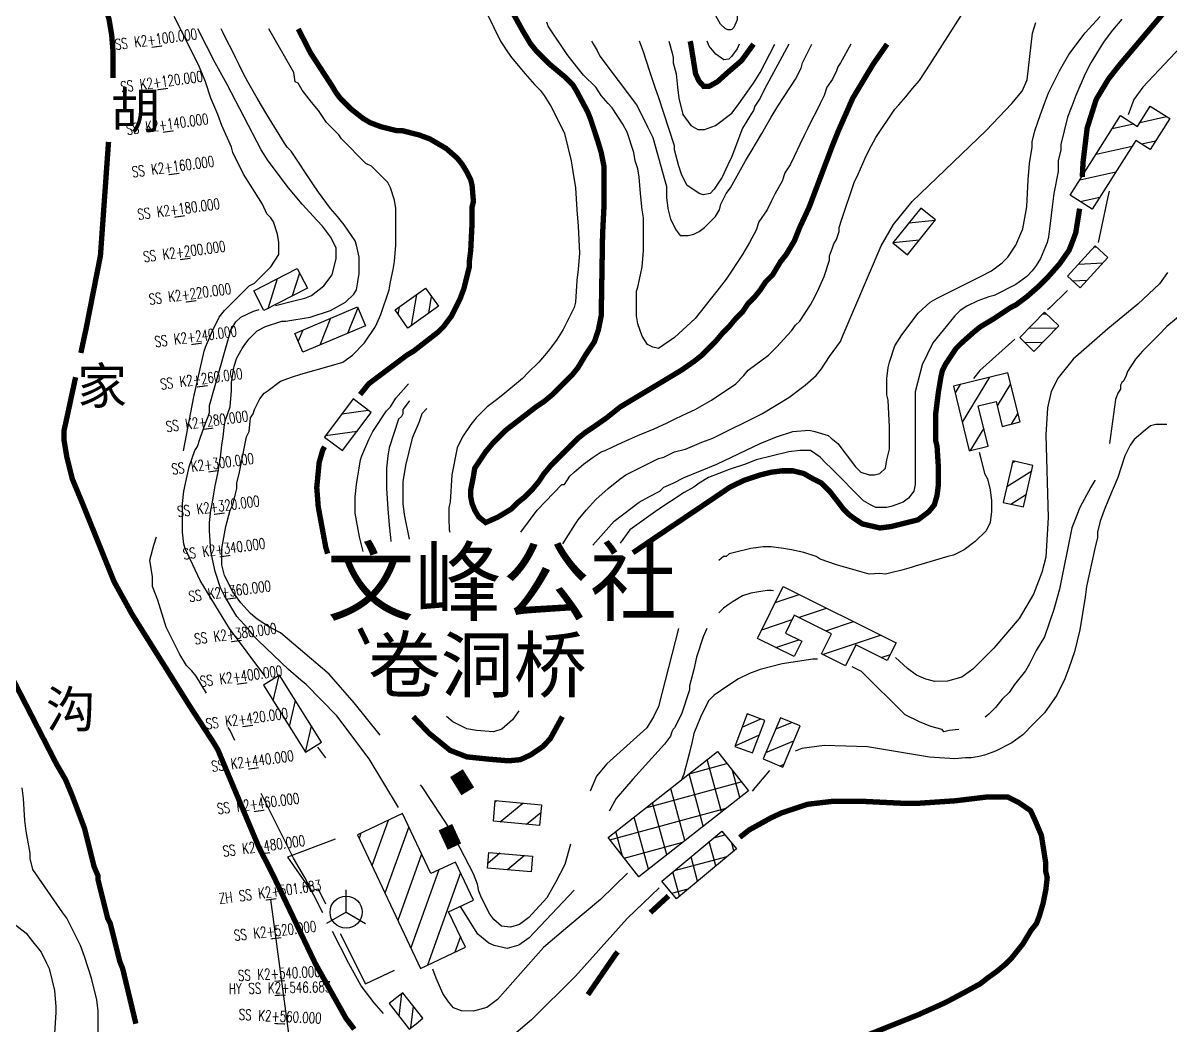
# Model space of a CAD drawing. Extents: x 35515948 to 35520624, y 3302916 to 3308279.
# Drawn here: x 35518565 to 35519101, y 3304421 to 3304889 of the extents above; entities that cross this region are included whole.
import ezdxf

# ---------------------------------------------------------------- set-up
doc = ezdxf.new("R2010")
doc.units = 0
doc.header["$LTSCALE"] = 10000
doc.header["$MEASUREMENT"] = 0
doc.layers.get('0').update_dxf_attribs({"linetype": 'CONTINUOUS'})
for name, color, linetype in [('2111', 7, 'CONTINUOUS'), ('2113', 7, 'CONTINUOUS'), ('2130', 7, 'CONTINUOUS'), ('3312', 7, 'CONTINUOUS'), ('HY_DX_DGXZ', 3, 'CONTINUOUS')]:
    doc.layers.add(name, color=color, linetype=linetype)
doc.styles.add('HyStandard', font='txt.shx', dxfattribs={"width": 0.7, "bigfont": 'hztxt.shx'})
doc.styles.add('中等线体', font='')
doc.styles.add('仿宋体', font='')
doc.styles.get('中等线体').set_extended_font_data('文鼎CS中等线')
doc.styles.get('仿宋体').set_extended_font_data('文鼎CS仿宋体')

# ---------------------------------------------------------------- blocks, each defined once
blk = doc.blocks.new('401')
at = {"const_width": 0.7}
blk.add_lwpolyline([(-0.5, 0), (0.5, 0)], dxfattribs=at)
blk = doc.blocks.new('522')
for points in [[(0, 0), (0, 1.05)], [(0, 0), (-0.909, -0.525)], [(0, 0), (0.909, -0.525)]]:
    blk.add_lwpolyline(points)
blk.add_circle((0, 0), 0.75)

msp = doc.modelspace()

# ---------------------------------------------------------------- linework, layer by layer
at = {"linetype": 'Continuous', "lineweight": -3, "transparency": 33554687}
msp.add_line((35518701.36, 3304326.14), (35518680.76, 3304480.03), dxfattribs=at)
at = {"linetype": 'Continuous', "ltscale": 0.005, "transparency": 33554687, "const_width": 0.5}
for points in [[(35518629.96, 3304878.5), (35518625.01, 3304877.84)], [(35518632.62, 3304858.68), (35518627.66, 3304858.01)], [(35518635.27, 3304838.85), (35518630.31, 3304838.19)], [(35518637.92, 3304819.03), (35518632.97, 3304818.37)], [(35518640.57, 3304799.21), (35518635.62, 3304798.54)], [(35518643.23, 3304779.38), (35518638.27, 3304778.72)], [(35518645.88, 3304759.56), (35518640.92, 3304758.9)], [(35518648.53, 3304739.74), (35518643.58, 3304739.07)], [(35518651.18, 3304719.91), (35518646.23, 3304719.25)], [(35518653.84, 3304700.09), (35518648.88, 3304699.43)], [(35518656.49, 3304680.27), (35518651.53, 3304679.6)], [(35518659.14, 3304660.44), (35518654.19, 3304659.78)], [(35518661.8, 3304640.62), (35518656.84, 3304639.96)], [(35518664.45, 3304620.8), (35518659.49, 3304620.13)], [(35518667.1, 3304600.97), (35518662.14, 3304600.31)], [(35518669.75, 3304581.15), (35518664.8, 3304580.49)], [(35518672.41, 3304561.33), (35518667.45, 3304560.66)], [(35518675.06, 3304541.5), (35518670.1, 3304540.84)], [(35518677.71, 3304521.68), (35518672.76, 3304521.02)], [(35518680.36, 3304501.86), (35518675.41, 3304501.19)], [(35518683.24, 3304480.37), (35518678.28, 3304479.7)], [(35518683.24, 3304480.37), (35518678.28, 3304479.7)], [(35518685.56, 3304462.15), (35518680.59, 3304461.58)], [(35518687.31, 3304442.07), (35518682.31, 3304441.81)], [(35518687.55, 3304435.32), (35518682.55, 3304435.21)], [(35518687.55, 3304435.32), (35518682.55, 3304435.21)], [(35518687.38, 3304421.84), (35518682.38, 3304422.07)]]:
    msp.add_lwpolyline(points, dxfattribs=at)
at = {"layer": '2113', "linetype": 'Continuous', "ltscale": 0.005}
for p, q in [((35519073.62, 3304839.9), (35519083.5, 3304842.13)), ((35519086.57, 3304842.82), (35519099.02, 3304845.62)), ((35519066.06, 3304827.94), (35519082.93, 3304831.75)), ((35519087.29, 3304832.73), (35519093.98, 3304834.24)), ((35519058.5, 3304815.99), (35519075.37, 3304819.79)), ((35519058.71, 3304805.79), (35519067.81, 3304807.84)), ((35518978.65, 3304795.86), (35518991.02, 3304797.18)), ((35518971.24, 3304786.67), (35518983.61, 3304788)), ((35519065.27, 3304784.69), (35519066.17, 3304784.73)), ((35519057.93, 3304776.64), (35519069.25, 3304777.17)), ((35518694.1, 3304772.48), (35518690.7, 3304761.79)), ((35518683.64, 3304769.79), (35518679.21, 3304755.83)), ((35519055.08, 3304768.8), (35519061.92, 3304769.12)), ((35518746.4, 3304747.99), (35518748.81, 3304762.42)), ((35518754.45, 3304753.74), (35518755.73, 3304761.44)), ((35518721.32, 3304756.21), (35518716.51, 3304744.31)), ((35518740.17, 3304753.15), (35518740.76, 3304756.68)), ((35518708.59, 3304751.39), (35518703.5, 3304738.78)), ((35519043.01, 3304753.3), (35519041.14, 3304753.28)), ((35518695.57, 3304745.86), (35518693.46, 3304740.64)), ((35519047.55, 3304746.69), (35519034.55, 3304746.56)), ((35519040.96, 3304739.96), (35519032.92, 3304739.88)), ((35519016.33, 3304723.81), (35519003.6, 3304702.83)), ((35519002.6, 3304720.45), (35519000.24, 3304716.57)), ((35519026.2, 3304720.8), (35519019.89, 3304710.4)), ((35518713.85, 3304706.67), (35518726.17, 3304708.41)), ((35519029.56, 3304707.06), (35519026.43, 3304701.9)), ((35518706.28, 3304696.61), (35518721.01, 3304698.69)), ((35519013.63, 3304700.09), (35519007.23, 3304689.54)), ((35519026.96, 3304683.8), (35519028.15, 3304684.55)), ((35519024.47, 3304672.84), (35519036.02, 3304680.12)), ((35519026.3, 3304664.6), (35519033.54, 3304669.16)), ((35518916.28, 3304618.61), (35518927.48, 3304622.36)), ((35518927.16, 3304611.7), (35518940.14, 3304616.04)), ((35518909.96, 3304605.96), (35518924.16, 3304610.7)), ((35518939.81, 3304605.39), (35518952.79, 3304609.73)), ((35518916.52, 3304597.61), (35518927.28, 3304601.2)), ((35518938.35, 3304594.36), (35518965.44, 3304603.41)), ((35518965.7, 3304592.95), (35518970.02, 3304594.4)), ((35518681.85, 3304572.77), (35518684.57, 3304584.58)), ((35518689.35, 3304560.78), (35518692.16, 3304572.96)), ((35518900.79, 3304560.37), (35518909.45, 3304564.28)), ((35518916.47, 3304559.6), (35518923.97, 3304562.65)), ((35518696.86, 3304548.79), (35518699.66, 3304560.97)), ((35518897.56, 3304551.79), (35518908.87, 3304556.91)), ((35518911.87, 3304548.69), (35518924.94, 3304554.01)), ((35518918.36, 3304542.29), (35518920.34, 3304543.1)), ((35518785.44, 3304525.45), (35518786.27, 3304526.15)), ((35518787.86, 3304516.22), (35518798.45, 3304525.03)), ((35518800.04, 3304515.11), (35518806.71, 3304520.66)), ((35518735.51, 3304516.93), (35518727.92, 3304495.72)), ((35518722.72, 3304510.88), (35518721.87, 3304508.5)), ((35518745.07, 3304513.97), (35518733.97, 3304482.94)), ((35518751.11, 3304501.18), (35518740.01, 3304470.15)), ((35518787.69, 3304501.54), (35518782.08, 3304496.79)), ((35518799.18, 3304500.59), (35518791.25, 3304493.88)), ((35518759.09, 3304493.8), (35518746.06, 3304457.37)), ((35518769.24, 3304492.48), (35518753.79, 3304449.29)), ((35518769.19, 3304462.65), (35518766.57, 3304455.34)), ((35518740.62, 3304425.52), (35518741.87, 3304436.03)), ((35518746.07, 3304420.08), (35518747.27, 3304430.16))]:
    msp.add_line(p, q, dxfattribs=at)
for points in [[(35519077.44, 3304845.95), (35519085.38, 3304840.94), (35519091.39, 3304850.45), (35519100.57, 3304844.65), (35519091.39, 3304830.13), (35519084.62, 3304834.42), (35519064.29, 3304802.26), (35519053.95, 3304808.8)], [(35518971.12, 3304786.52), (35518977.96, 3304780.99), (35518991.06, 3304797.23), (35518984.22, 3304802.76)], [(35519052.73, 3304770.93), (35519058.66, 3304765.54), (35519071.62, 3304779.77), (35519065.7, 3304785.16)], [(35518692.98, 3304774.63), (35518697.75, 3304765.44), (35518677.44, 3304754.91), (35518672.67, 3304764.1)], [(35518752.93, 3304765.36), (35518758.94, 3304756.95), (35518744.72, 3304746.79), (35518738.71, 3304755.21)], [(35518721.11, 3304756.71), (35518724.87, 3304747.86), (35518695.66, 3304735.46), (35518691.91, 3304744.3)], [(35519030.41, 3304742.34), (35519036.98, 3304735.9), (35519048.63, 3304747.79), (35519042.06, 3304754.23)], [(35519006.87, 3304689.46), (35519015.7, 3304691.62), (35519011.08, 3304710.52), (35519019.37, 3304712.54), (35519022.22, 3304700.87), (35519030.58, 3304702.92), (35519024.95, 3304725.92), (35518999.48, 3304719.69)], [(35518705.76, 3304695.91), (35518714.17, 3304689.59), (35518727.55, 3304707.37), (35518719.14, 3304713.7)], [(35519022.78, 3304665.4), (35519032.2, 3304663.26), (35519036.6, 3304682.64), (35519027.18, 3304684.77)], [(35518972.71, 3304599.79), (35518968.58, 3304591.52), (35518953.89, 3304598.85), (35518949, 3304589.04), (35518937.79, 3304594.64), (35518942.49, 3304604.05), (35518925.16, 3304612.7), (35518920.99, 3304604.35), (35518928.62, 3304600.54), (35518925.04, 3304593.36), (35518907.93, 3304601.89), (35518920.01, 3304626.09)], [(35518696.87, 3304548.77), (35518704.36, 3304553.46), (35518684.8, 3304584.73), (35518677.3, 3304580.04)], [(35518897.45, 3304551.49), (35518905.66, 3304548.4), (35518911.37, 3304563.56), (35518903.16, 3304566.65)], [(35518910.55, 3304545.59), (35518919.75, 3304541.71), (35518927.89, 3304560.99), (35518918.7, 3304564.87)], [(35518807.03, 3304524.25), (35518806.15, 3304514.55), (35518784.62, 3304516.52), (35518785.51, 3304526.22)], [(35518750.59, 3304447.78), (35518771.54, 3304457.69), (35518763.7, 3304474.27), (35518775.27, 3304479.74), (35518766.88, 3304497.48), (35518755.43, 3304492.06), (35518742.17, 3304520.08), (35518721.11, 3304510.12)], [(35518802.82, 3304500.29), (35518802.22, 3304492.97), (35518781.9, 3304494.65), (35518782.51, 3304501.97)], [(35518745.35, 3304419.51), (35518748.52, 3304422.01), (35518751.71, 3304424.52), (35518742.35, 3304436.41), (35518735.99, 3304431.4), (35518737.73, 3304429.19)]]:
    msp.add_lwpolyline(points, close=True, dxfattribs=at)
at = {"layer": '2130', "linetype": 'Continuous', "ltscale": 0.005}
for p, q in [((35518876.1, 3304538.68), (35518893.68, 3304543.49)), ((35518891.17, 3304520.92), (35518884.51, 3304545.28)), ((35518882.64, 3304514.22), (35518875.98, 3304538.58)), ((35518899.71, 3304527.63), (35518896.27, 3304540.2)), ((35518855.87, 3304522.78), (35518900.39, 3304534.95)), ((35518874.1, 3304507.51), (35518867.44, 3304531.87)), ((35518865.57, 3304500.81), (35518858.91, 3304525.17)), ((35518839.06, 3304507.81), (35518893.41, 3304522.68)), ((35518857.04, 3304494.1), (35518850.37, 3304518.46)), ((35518844.98, 3304500.27), (35518841.84, 3304511.76)), ((35518887.54, 3304508.78), (35518892.72, 3304510.16)), ((35518845.76, 3304499.28), (35518873.17, 3304506.78)), ((35518888.45, 3304495.63), (35518885.42, 3304507.02)), ((35518896.92, 3304502.69), (35518895.97, 3304506.25)), ((35518869.26, 3304493.56), (35518893.83, 3304500.11)), ((35518879.98, 3304488.58), (35518876.95, 3304499.97)), ((35518852.47, 3304490.75), (35518852.93, 3304490.87)), ((35518871.51, 3304481.53), (35518868.48, 3304492.91)), ((35518868.03, 3304482.89), (35518875.55, 3304484.89))]:
    msp.add_line(p, q, dxfattribs=at)
for points in [[(35518889.31, 3304549.06), (35518903.69, 3304530.75), (35518852.58, 3304490.6), (35518838.2, 3304508.9)], [(35518891.27, 3304511.9), (35518898.12, 3304503.68), (35518870.13, 3304480.37), (35518863.29, 3304488.59)]]:
    msp.add_lwpolyline(points, close=True, dxfattribs=at)
at = {"layer": '3312', "linetype": 'Continuous', "ltscale": 0.005, "flags": 128}
for points in [[(35518710.72, 3304508.15), (35518688.44, 3304499.73), (35518699.3, 3304484.19), (35518702.76, 3304484.94), (35518706.25, 3304477.93)], [(35518713.11, 3304464.15), (35518724.85, 3304440.57), (35518738.42, 3304447.03)]]:
    msp.add_lwpolyline(points, dxfattribs=at)
at = {"layer": 'HY_DX_DGXZ', "linetype": 'Continuous', "ltscale": 0.005, "const_width": 2.5}
for points, elevation in [([(35518581.59, 3304957.32), (35518589.73, 3304935.13), (35518599.5, 3304908.1), (35518600.04, 3304904.91), (35518602.58, 3304899.83), (35518603.85, 3304895.38), (35518605.12, 3304890.94), (35518606.39, 3304883.32), (35518607.02, 3304875.7), (35518607.02, 3304863.51)], 400), ([(35519118.77, 3304918.21), (35519101.12, 3304898.05), (35519076.84, 3304869.38), (35519071.84, 3304863), (35519068.03, 3304856.65), (35519066.13, 3304853.47), (35519061.92, 3304840.13), (35519060.03, 3304824.38), (35519059.65, 3304817.33)], 425), ([(35518968.49, 3304879.34), (35518961.99, 3304869.98), (35518952.46, 3304854.11), (35518945.48, 3304838.23), (35518942.94, 3304831.88), (35518932.14, 3304803.31), (35518927.7, 3304793.78), (35518925.16, 3304787.43), (35518921.35, 3304781.08), (35518918.81, 3304777.91), (35518915, 3304771.56), (35518911.82, 3304768.38), (35518909.28, 3304764.57), (35518906.74, 3304761.4), (35518903.57, 3304758.22), (35518901.03, 3304754.41), (35518897.85, 3304751.24), (35518894.68, 3304747.43), (35518891.5, 3304744.25), (35518888.33, 3304740.44), (35518881.98, 3304734.09), (35518878.8, 3304731.55), (35518872.45, 3304727.11), (35518843.88, 3304709.96), (35518837.53, 3304704.88), (35518831.18, 3304700.44), (35518827.37, 3304697.9), (35518824.19, 3304695.36), (35518811.49, 3304682.66), (35518808.32, 3304678.85), (35518805.78, 3304675.04), (35518802.6, 3304671.23), (35518799.43, 3304668.05), (35518796.25, 3304665.51), (35518793.08, 3304662.34), (35518786.73, 3304658.53), (35518781.01, 3304655.99), (35518777.84, 3304658.53), (35518775.93, 3304661.7), (35518774.66, 3304664.88), (35518774.03, 3304668.05), (35518774.03, 3304671.23), (35518775.3, 3304677.58), (35518775.93, 3304681.39), (35518781.01, 3304689.01), (35518784.19, 3304692.82), (35518790.54, 3304699.17), (35518804.51, 3304709.96), (35518808.32, 3304712.5), (35518812.13, 3304715.68), (35518821.65, 3304725.2), (35518824.19, 3304728.38), (35518828, 3304734.73), (35518831.81, 3304740.44), (35518833.72, 3304746.16), (35518834.99, 3304752.51), (35518835.62, 3304790.61), (35518836.26, 3304803.31), (35518836.26, 3304822.36), (35518834.99, 3304828.71), (35518833.08, 3304835.06), (35518829.91, 3304844.58), (35518828.64, 3304847.76), (35518823.56, 3304857.28), (35518821.65, 3304860.46), (35518818.48, 3304863.63), (35518810.86, 3304869.98), (35518804.51, 3304876.33), (35518801.97, 3304879.51), (35518798.16, 3304885.86), (35518791.17, 3304898.56)], 450), ([(35518722.37, 3304715.73), (35518726.4, 3304720.76), (35518744.18, 3304734.09), (35518747.36, 3304736), (35518758.79, 3304744.89), (35518761.33, 3304747.43), (35518765.14, 3304752.51), (35518768.95, 3304760.13), (35518770.85, 3304765.21), (35518773.39, 3304775.37), (35518773.39, 3304777.91), (35518774.03, 3304782.99), (35518774.66, 3304795.69), (35518774.66, 3304800.77), (35518774.66, 3304803.31), (35518775.3, 3304805.85), (35518774.66, 3304813.47), (35518774.03, 3304816.01), (35518772.12, 3304819.82), (35518770.22, 3304822.99), (35518767.68, 3304826.17), (35518762.6, 3304830.61), (35518754.98, 3304835.06), (35518749.9, 3304836.96), (35518742.28, 3304838.87), (35518739.74, 3304838.87), (35518732.12, 3304840.77), (35518727.04, 3304842.68), (35518723.86, 3304844.58), (35518718.15, 3304849.03), (35518713.07, 3304854.11), (35518711.16, 3304856.65), (35518709.26, 3304859.82), (35518699.35, 3304875.02), (35518693.5, 3304886.43)], 425), ([(35518604.89, 3304833.68), (35518604.58, 3304829.42), (35518601.11, 3304780.59), (35518594.49, 3304746.89), (35518591.96, 3304735.14)], 400), ([(35518589.51, 3304723.83), (35518585.04, 3304703.1), (35518584.16, 3304699.17), (35518584.16, 3304694.09), (35518585.43, 3304686.47), (35518587.97, 3304676.31), (35518591.15, 3304668.69), (35518592.94, 3304664.38), (35518607.44, 3304628.47), (35518615.95, 3304613.03), (35518643.06, 3304569.88), (35518654.01, 3304553.12), (35518655.92, 3304549.94), (35518674.93, 3304504.8), (35518681.82, 3304491.2), (35518701.44, 3304450.12), (35518715.74, 3304424.58), (35518719.64, 3304419.42)], 400), ([(35518707.21, 3304641.46), (35518706.3, 3304644.61), (35518702.83, 3304663.33), (35518702.13, 3304672.31), (35518703.27, 3304684.08), (35518704.92, 3304689.84), (35518705.79, 3304691.35)], 425), ([(35518725.77, 3304599.44), (35518722.3, 3304606.57)], 425), ([(35518816.83, 3304565.36), (35518811.22, 3304555.11), (35518807.82, 3304551.45), (35518802.07, 3304547.53), (35518797.18, 3304545.26), (35518791.69, 3304544.74), (35518783.14, 3304545.44), (35518772.24, 3304546.57), (35518764.4, 3304549.62), (35518754.54, 3304557.64), (35518747.22, 3304565.36)], 425), ([(35518899.69, 3304508.99), (35518904.04, 3304512.44), (35518914.29, 3304518.11), (35518919.44, 3304520.5), (35518931.21, 3304524.42), (35518942.98, 3304525.81), (35518957.11, 3304525.81), (35518975.07, 3304524.94), (35518983.62, 3304524.94), (35519000.45, 3304526.08), (35519015.71, 3304527.91), (35519024.69, 3304527.91), (35519030.18, 3304525.12), (35519035.5, 3304521.46), (35519037.33, 3304517.53), (35519040.56, 3304509.94), (35519042.48, 3304497.65), (35519042.63, 3304492.79), (35519043.27, 3304490.25), (35519042.63, 3304484.54), (35519041.36, 3304478.19), (35519039.46, 3304471.84), (35519038.19, 3304468.66), (35519035.65, 3304465.49), (35519031.84, 3304459.14), (35519026.76, 3304452.79), (35519023.58, 3304449.61), (35519019.77, 3304446.44), (35519015.33, 3304443.26), (35519012.15, 3304440.72), (35519005.17, 3304436.91), (35518995.64, 3304431.83), (35518982.94, 3304426.12), (35518951.19, 3304413.42)], 400), ([(35518857.95, 3304473.86), (35518866.4, 3304481.66)], 400), ([(35518828.77, 3304435.55), (35518841.48, 3304454.05), (35518842.67, 3304455.5)], 400)]:
    msp.add_lwpolyline(points, dxfattribs=dict(at, elevation=elevation))
at = {"layer": 'HY_DX_DGXZ', "linetype": 'Continuous', "ltscale": 0.005}
for points, elevation in [([(35519146.24, 3304921.27), (35519088, 3304859.24), (35519083.72, 3304853.42), (35519081.05, 3304846.36)], 420), ([(35518797.4, 3304651.44), (35518805.03, 3304661.76), (35518816.57, 3304673.77), (35518817.84, 3304673.77), (35518820.38, 3304677.58), (35518822.29, 3304679.48), (35518826.73, 3304683.29), (35518831.18, 3304686.47), (35518834.99, 3304689.01), (35518836.89, 3304689.64), (35518840.7, 3304691.55), (35518846.42, 3304694.09), (35518852.13, 3304696.63), (35518859.75, 3304699.8), (35518865.47, 3304702.34), (35518869.28, 3304704.25), (35518873.09, 3304706.15), (35518878.8, 3304708.69), (35518886.42, 3304713.14), (35518897.85, 3304720.76), (35518901.66, 3304724.57), (35518903.57, 3304727.11), (35518913.09, 3304734.09), (35518916.9, 3304737.9), (35518923.89, 3304745.52), (35518925.79, 3304748.06), (35518927.7, 3304749.97), (35518932.78, 3304757.59), (35518934.68, 3304761.4), (35518936.59, 3304765.21), (35518939.13, 3304770.92), (35518941.67, 3304778.54), (35518941.67, 3304780.45), (35518942.94, 3304784.26), (35518943.57, 3304786.16), (35518944.84, 3304788.07), (35518946.11, 3304791.88), (35518946.11, 3304793.78), (35518947.38, 3304797.59), (35518953.1, 3304814.74), (35518955, 3304818.55), (35518958.18, 3304826.17), (35518960.08, 3304829.98), (35518963.26, 3304835.69), (35518972.15, 3304849.03), (35518974.05, 3304850.93), (35518977.23, 3304854.74), (35518980.4, 3304858.55), (35518983.58, 3304862.36), (35518988.66, 3304869.98), (35519010.82, 3304904.96)], 445), ([(35518639.92, 3304689.48), (35518644.67, 3304714.6), (35518649.57, 3304736), (35518650.2, 3304737.9), (35518653.38, 3304745.52), (35518656.55, 3304751.87), (35518659.09, 3304755.05), (35518670.52, 3304766.48), (35518673.06, 3304767.75), (35518680.68, 3304775.37), (35518684.49, 3304781.08), (35518684.49, 3304786.8), (35518683.86, 3304790.61), (35518681.95, 3304796.32), (35518680.68, 3304798.23), (35518678.78, 3304800.13), (35518676.87, 3304804.58), (35518671.16, 3304813.47), (35518667.98, 3304818.55), (35518662.9, 3304828.71), (35518662.27, 3304831.25), (35518657.82, 3304841.41), (35518655.92, 3304846.49), (35518652.74, 3304854.11), (35518650.2, 3304861.73), (35518647.03, 3304869.35), (35518635.6, 3304892.21)], 405), ([(35518781.65, 3304893.48), (35518788, 3304880.78), (35518791.17, 3304875.7), (35518793.08, 3304873.16), (35518799.43, 3304865.54), (35518803.87, 3304860.46), (35518806.41, 3304857.92), (35518808.32, 3304855.38), (35518811.49, 3304850.3), (35518815.3, 3304842.68), (35518817.84, 3304837.6), (35518821.02, 3304824.9), (35518821.65, 3304819.82), (35518822.92, 3304812.2), (35518823.56, 3304802.04), (35518824.19, 3304794.42), (35518824.83, 3304781.72), (35518824.19, 3304774.1), (35518823.56, 3304769.02), (35518822.92, 3304758.86), (35518822.29, 3304756.32), (35518817.21, 3304746.16), (35518814.03, 3304741.08), (35518810.22, 3304736), (35518805.78, 3304730.92), (35518800.7, 3304725.84), (35518798.16, 3304723.3), (35518789.9, 3304716.31), (35518786.73, 3304713.77), (35518781.65, 3304709.96), (35518776.57, 3304704.88), (35518774.03, 3304701.71), (35518770.22, 3304695.99), (35518767.68, 3304690.91), (35518765.14, 3304678.21), (35518764.5, 3304665.51), (35518763.87, 3304662.97), (35518763.87, 3304657.89), (35518763.96, 3304652.52), (35518764.32, 3304651.44)], 445), ([(35518682.8, 3304757.3), (35518691.48, 3304759.49), (35518696.56, 3304760.76), (35518699.73, 3304762.03), (35518705.45, 3304766.48), (35518709.26, 3304771.56), (35518711.16, 3304779.18), (35518711.16, 3304784.26), (35518708.62, 3304789.34), (35518704.81, 3304794.42), (35518702.27, 3304796.96), (35518695.29, 3304804.58), (35518688.94, 3304812.2), (35518679.41, 3304824.9), (35518676.24, 3304829.98), (35518660.36, 3304860.46), (35518654.65, 3304870.62), (35518646.57, 3304886.43)], 410), ([(35518740.26, 3304522.89), (35518726.55, 3304545.7), (35518711.55, 3304565.75), (35518697.19, 3304580.42), (35518694.65, 3304582.33), (35518688.94, 3304587.41), (35518674.97, 3304600.74), (35518673.06, 3304602.65), (35518669.89, 3304606.46), (35518664.81, 3304612.17), (35518659.09, 3304621.7), (35518657.19, 3304625.51), (35518654.65, 3304633.13), (35518653.38, 3304638.84), (35518652.74, 3304642.65), (35518652.11, 3304652.18), (35518652.11, 3304655.99), (35518652.74, 3304661.7), (35518653.38, 3304665.51), (35518654.01, 3304669.32), (35518654.65, 3304673.13), (35518655.92, 3304678.85), (35518656.55, 3304682.66), (35518657.19, 3304686.47), (35518657.82, 3304692.18), (35518658.46, 3304695.99), (35518659.09, 3304701.71), (35518659.73, 3304704.25), (35518661.63, 3304709.96), (35518662.27, 3304717.58), (35518662.27, 3304721.39), (35518662.9, 3304725.2), (35518663.54, 3304729.01), (35518664.81, 3304732.82), (35518667.35, 3304737.27), (35518668.62, 3304739.17), (35518670.52, 3304741.71), (35518674.33, 3304745.52), (35518678.14, 3304747.43), (35518685.76, 3304749.97), (35518687.67, 3304749.97), (35518691.48, 3304750.6), (35518695.29, 3304751.24), (35518699.1, 3304751.87), (35518708.62, 3304755.05), (35518715.61, 3304758.86), (35518719.42, 3304762.67), (35518720.69, 3304764.57), (35518721.32, 3304768.38), (35518721.96, 3304772.19), (35518721.96, 3304779.81), (35518720.69, 3304785.53), (35518720.05, 3304787.43), (35518714.97, 3304795.05), (35518711.8, 3304798.86), (35518708.62, 3304802.67), (35518702.91, 3304810.29), (35518700.37, 3304814.1), (35518690.21, 3304829.34), (35518688.3, 3304831.25), (35518687.03, 3304833.15), (35518678.78, 3304846.49), (35518674.33, 3304854.11), (35518669.89, 3304861.73), (35518667.98, 3304865.54), (35518666.08, 3304869.35), (35518664.17, 3304873.16), (35518662.27, 3304876.97), (35518660.36, 3304880.78), (35518658.46, 3304884.59), (35518657.54, 3304886.43)], 415), ([(35518731.78, 3304556.75), (35518719.66, 3304571.77), (35518707.89, 3304585.11), (35518685.13, 3304604.55), (35518680.05, 3304607.09), (35518674.33, 3304610.9), (35518671.16, 3304613.44), (35518666.71, 3304618.52), (35518662.9, 3304623.6), (35518659.09, 3304631.22), (35518657.82, 3304636.3), (35518657.82, 3304643.92), (35518659.73, 3304654.08), (35518661.63, 3304661.7), (35518662.9, 3304664.24), (35518664.17, 3304669.32), (35518664.81, 3304671.86), (35518664.81, 3304674.4), (35518666.08, 3304679.48), (35518668.62, 3304692.18), (35518669.25, 3304695.99), (35518670.52, 3304698.53), (35518671.16, 3304704.88), (35518672.43, 3304706.79), (35518673.06, 3304708.69), (35518675.6, 3304713.77), (35518677.51, 3304716.31), (35518679.41, 3304717.58), (35518685.13, 3304722.03), (35518690.84, 3304723.93), (35518694.65, 3304725.2), (35518707.99, 3304729.01), (35518714.34, 3304730.92), (35518718.78, 3304734.09), (35518724.5, 3304739.81), (35518729.58, 3304747.43), (35518732.12, 3304753.14), (35518735.93, 3304764.57), (35518736.56, 3304768.38), (35518737.83, 3304774.1), (35518738.47, 3304777.91), (35518739.1, 3304785.53), (35518739.1, 3304802.67), (35518738.47, 3304806.48), (35518736.56, 3304812.2), (35518735.29, 3304814.74), (35518727.67, 3304822.36), (35518725.13, 3304823.63), (35518713.7, 3304835.06), (35518712.43, 3304836.96), (35518706.72, 3304842.68), (35518702.91, 3304848.39), (35518699.73, 3304852.2), (35518695.29, 3304857.92), (35518693.38, 3304861.09), (35518692.11, 3304861.73), (35518691.5, 3304866.16), (35518679.75, 3304886.43)], 420), ([(35519072.15, 3304810.7), (35519071.51, 3304807.99), (35519067.01, 3304786.65)], 420), ([(35519099.5, 3304772.75), (35519095.76, 3304767.36), (35519085.55, 3304757.94), (35519071.51, 3304746.43), (35519055.38, 3304732.3), (35519048.41, 3304723.58), (35519045.18, 3304717.13), (35519043.35, 3304709.46), (35519042.65, 3304696.99), (35519043.78, 3304658.27), (35519042.65, 3304639.79), (35519040.82, 3304632.63), (35519036.9, 3304622.52), (35519030.18, 3304611.18), (35519018.41, 3304597.32), (35519008.55, 3304587.46), (35519003.41, 3304583.71), (35518996.78, 3304581.88), (35518990.77, 3304581.71), (35518986.58, 3304582.84), (35518982.22, 3304584.67), (35518978.03, 3304587.9), (35518972.36, 3304592.99)], 415), ([(35519120.06, 3304770.65), (35519115.02, 3304762.67), (35519113.12, 3304760.76), (35519111.21, 3304758.22), (35519107.4, 3304754.41), (35519103.59, 3304751.24), (35519099.15, 3304747.43), (35519095.34, 3304743.62), (35519087.72, 3304736), (35519084.54, 3304732.19), (35519080.73, 3304726.47), (35519080.1, 3304724.57), (35519078.83, 3304722.03), (35519078.19, 3304721.39), (35519077.56, 3304720.12), (35519077.56, 3304718.22), (35519076.29, 3304716.31), (35519075.18, 3304713.38), (35519072.44, 3304692.87)], 410), ([(35519052.78, 3304764.32), (35519044.48, 3304756.28), (35519043.37, 3304755.29)], 420), ([(35518677.96, 3304584.38), (35518661.33, 3304606.56), (35518647.72, 3304628.97), (35518640.68, 3304643.92), (35518640.04, 3304645.83), (35518639.41, 3304651.54), (35518639.41, 3304664.88), (35518640.04, 3304670.59), (35518641.31, 3304676.31), (35518642.58, 3304682.02), (35518645.12, 3304689.64), (35518646.39, 3304691.55), (35518647.66, 3304695.36), (35518650.2, 3304702.34), (35518651.47, 3304705.52), (35518652.11, 3304707.42), (35518652.08, 3304710.68), (35518662.02, 3304745.73), (35518664.29, 3304749.66), (35518666.64, 3304751.92), (35518672.57, 3304754.71), (35518675.22, 3304755.38)], 410), ([(35519028.17, 3304741.67), (35519011.78, 3304726.98), (35519008.78, 3304723.23)], 420), ([(35519099.11, 3304701.71), (35519094.07, 3304701.71), (35519091.53, 3304701.07), (35519088.99, 3304699.17), (35519083.91, 3304694.72), (35519082, 3304692.18), (35519079.46, 3304687.1), (35519076.29, 3304676.94), (35519071.84, 3304666.78), (35519069.94, 3304661.7), (35519068.03, 3304656.62), (35519066.76, 3304651.54), (35519066.76, 3304649), (35519065.49, 3304643.92), (35519061.68, 3304626.14), (35519061.05, 3304621.06), (35519059.78, 3304613.44), (35519058.51, 3304605.82), (35519055.97, 3304595.66), (35519053.43, 3304588.04), (35519051.52, 3304582.96), (35519047.71, 3304575.34), (35519042, 3304567.09), (35519036.92, 3304562.01), (35519031.84, 3304556.93), (35519026.76, 3304553.12), (35519019.14, 3304549.31), (35519014.06, 3304547.4), (35519011.52, 3304546.77), (35519007.71, 3304546.13), (35519005.17, 3304546.13), (35519000.18, 3304545.7), (35518988.24, 3304546.39), (35518959.38, 3304551.19), (35518939.06, 3304551.89), (35518928.68, 3304550.49), (35518925.6, 3304549.28)], 405), ([(35519011.44, 3304688.85), (35519012.15, 3304686.47), (35519014.06, 3304678.85), (35519015.33, 3304676.31), (35519016.6, 3304671.23), (35519017.23, 3304666.15), (35519017.23, 3304661.07), (35519016.6, 3304655.99), (35519014.69, 3304652.18), (35519009.61, 3304647.1), (35519004.53, 3304643.29), (35518999.45, 3304640.75), (35518996.91, 3304640.11), (35518981.67, 3304635.67), (35518979.77, 3304635.03), (35518975.32, 3304633.76), (35518970.24, 3304632.49), (35518967.7, 3304631.86), (35518965.13, 3304632.2), (35518960.07, 3304631.94), (35518944.84, 3304636.3), (35518937.22, 3304638.84), (35518935.32, 3304640.11), (35518929.6, 3304642.02), (35518923.89, 3304643.29), (35518920.08, 3304643.92), (35518914.36, 3304644.56), (35518910.55, 3304644.56), (35518904.84, 3304643.92), (35518897.22, 3304642.02), (35518894.68, 3304641.38), (35518893.41, 3304640.11), (35518892.14, 3304640.11), (35518889.96, 3304638.21)], 420), ([(35519065.58, 3304675.79), (35519065.49, 3304675.67), (35519063.59, 3304672.5), (35519058.51, 3304662.97), (35519055.97, 3304656.62), (35519054.7, 3304653.45), (35519048.98, 3304624.87), (35519046.44, 3304615.35), (35519042, 3304602.65), (35519038.19, 3304596.3), (35519035.01, 3304589.95), (35519033.11, 3304586.77), (35519028.03, 3304580.42), (35519025.49, 3304576.61), (35519022.31, 3304573.44), (35519019.14, 3304569.63), (35519015.96, 3304566.45), (35519014.29, 3304565.12)], 410), ([(35518650.67, 3304576.37), (35518645.76, 3304584.23), (35518643.85, 3304586.77), (35518641.31, 3304589.31), (35518638.14, 3304594.39), (35518631.79, 3304607.09), (35518627.98, 3304619.79), (35518625.44, 3304626.14), (35518625.4, 3304630.63), (35518624.18, 3304638.39), (35518626.01, 3304645.37), (35518627.31, 3304649.23)], 405), ([(35518915.44, 3304624.05), (35518914.36, 3304624.24), (35518912.46, 3304624.24), (35518908.65, 3304623.6), (35518904.84, 3304622.97), (35518901.03, 3304621.7), (35518896.58, 3304619.16), (35518894.68, 3304617.89), (35518892.14, 3304615.98), (35518889.96, 3304613.8)], 415), ([(35518871, 3304606.57), (35518861.8, 3304570.11), (35518859.44, 3304565.32), (35518856.22, 3304560.17), (35518837.56, 3304543.34), (35518832.76, 3304537.59), (35518829.9, 3304530.53)], 420), ([(35518884.36, 3304606.57), (35518882.61, 3304602.65), (35518879.44, 3304593.12), (35518878.17, 3304587.41), (35518876.26, 3304579.79), (35518876.26, 3304577.88), (35518872.45, 3304566.45), (35518869.28, 3304560.1), (35518868.64, 3304559.47), (35518868.01, 3304558.2), (35518867.37, 3304556.29), (35518864.59, 3304552.58), (35518849.76, 3304536.19), (35518841.92, 3304527.21), (35518838.64, 3304521.15)], 415), ([(35518936.06, 3304592.21), (35518933.74, 3304592.26), (35518919.44, 3304589.95), (35518909.28, 3304587.41), (35518904.2, 3304585.5), (35518899.12, 3304582.96), (35518894.04, 3304579.79), (35518887.69, 3304575.34), (35518885.15, 3304572.8), (35518881.34, 3304565.18), (35518878.17, 3304557.56), (35518877.53, 3304553.75), (35518876.26, 3304548.67), (35518873.57, 3304538.55), (35518872.47, 3304535.93)], 410), ([(35519001.99, 3304559.33), (35518997.55, 3304558.83), (35518995.01, 3304558.2), (35518994.26, 3304559.3), (35518988.94, 3304560.69), (35518983.62, 3304562.96), (35518976.9, 3304566.19), (35518956.58, 3304586.51), (35518952.23, 3304588.58)], 410), ([(35518663.92, 3304554.25), (35518661.63, 3304558.83), (35518660.82, 3304560.23)], 405), ([(35518706.43, 3304546.15), (35518702.71, 3304551.14)], 410), ([(35518913.61, 3304540.15), (35518906.79, 3304532.09), (35518905.41, 3304530.61)], 405), ([(35518600.04, 3304407.7), (35518600.04, 3304428.02), (35518599.4, 3304433.1), (35518596.86, 3304443.26), (35518593.69, 3304453.42), (35518591.78, 3304458.5), (35518585.43, 3304471.2), (35518583.53, 3304473.74), (35518576.54, 3304483.9), (35518569.56, 3304494.06), (35518568.29, 3304499.14), (35518568.29, 3304501.68), (35518566.38, 3304511.84), (35518565.75, 3304516.92), (35518565.11, 3304527.08), (35518564.48, 3304532.16)], 405), ([(35518820.65, 3304505.81), (35518817.94, 3304496.34), (35518813.84, 3304488.23), (35518809.65, 3304480.82), (35518801.11, 3304471.58), (35518796.75, 3304468.35), (35518792.56, 3304467.04), (35518788.46, 3304467.48), (35518784.82, 3304470.57), (35518782.92, 3304473.11), (35518779.11, 3304480.73), (35518777.84, 3304483.9), (35518777.2, 3304487.08), (35518775.3, 3304491.89), (35518764.92, 3304512.04), (35518751.31, 3304532.53), (35518750.52, 3304533.51)], 420), ([(35518705.04, 3304473.74), (35518696.55, 3304490.32), (35518691.32, 3304499.31), (35518676.24, 3304529.54)], 405), ([(35518847.2, 3304492.33), (35518834.59, 3304479.95), (35518819.33, 3304467.22), (35518807.99, 3304457.54), (35518786.54, 3304433.29), (35518781.49, 3304429.63), (35518775.3, 3304427.8), (35518769.72, 3304427.98), (35518766.05, 3304429.37), (35518763.7, 3304432.16), (35518760.99, 3304436.09), (35518757.94, 3304443.24), (35518756.33, 3304447.4)], 410), ([(35518822.34, 3304484.37), (35518822.3, 3304484.31), (35518801.37, 3304462.16), (35518796.48, 3304458.67), (35518790.99, 3304457.1), (35518784.98, 3304458.5), (35518782.45, 3304459.63), (35518777.39, 3304463.81), (35518769.23, 3304476.74)], 415), ([(35518862.06, 3304485.48), (35518847.06, 3304471.14), (35518822.99, 3304444.19), (35518802.5, 3304423.88), (35518788.06, 3304411.62)], 405), ([(35518558.13, 3304470.57), (35518566.38, 3304464.22), (35518568.92, 3304461.04), (35518573.37, 3304455.33), (35518575.91, 3304450.25), (35518577.18, 3304447.71), (35518579.72, 3304437.55), (35518580.35, 3304429.93), (35518580.35, 3304427.39), (35518579.72, 3304417.23)], 410), ([(35518733.3, 3304426.82), (35518728.91, 3304431.73), (35518722.89, 3304439.75), (35518717.13, 3304450.12), (35518709.5, 3304465.04)], 405)]:
    msp.add_lwpolyline(points, dxfattribs=dict(at, elevation=elevation))
at = {"layer": 'HY_DX_DGXZ', "linetype": 'Continuous', "ltscale": 0.005, "elevation": 485, "flags": 128}
msp.add_lwpolyline([(35518890.75, 3304888.65), (35518888.57, 3304892.58), (35518887.61, 3304895.46), (35518887.39, 3304898.12), (35518887.39, 3304900.73), (35518887.74, 3304902.69), (35518888.66, 3304904.22), (35518889.57, 3304905.13), (35518891.18, 3304905.61), (35518893.15, 3304905.61), (35518895.11, 3304905.27), (35518896.85, 3304903.65), (35518898.03, 3304900.73), (35518898.47, 3304895.89), (35518898.47, 3304890.62), (35518896.85, 3304887.13), (35518895.94, 3304886.21), (35518895.46, 3304885.99), (35518894.1, 3304885.99), (35518892.8, 3304886.56)], close=True, dxfattribs=at)
at = {"layer": 'HY_DX_DGXZ', "linetype": 'Continuous', "ltscale": 0.005, "flags": 128}
for points, elevation in [([(35518951.51, 3304879.34), (35518946.75, 3304870.62), (35518945.48, 3304868.71), (35518944.84, 3304866.81), (35518942.94, 3304863), (35518940.4, 3304859.19), (35518939.13, 3304855.38), (35518937.22, 3304851.57), (35518935.32, 3304847.76), (35518933.41, 3304843.95), (35518931.51, 3304840.14), (35518929.6, 3304836.33), (35518927.7, 3304832.52), (35518925.16, 3304826.8), (35518923.25, 3304822.99), (35518920.71, 3304819.18), (35518919.44, 3304815.37), (35518916.27, 3304809.66), (35518914.36, 3304805.85), (35518912.46, 3304802.04), (35518908.65, 3304796.32), (35518907.38, 3304792.51), (35518904.2, 3304786.8), (35518901.03, 3304781.08), (35518893.41, 3304769.65), (35518888.96, 3304763.94), (35518885.79, 3304760.13), (35518878.8, 3304751.24), (35518869.28, 3304742.35), (35518861.66, 3304737.27), (35518859.12, 3304737.9), (35518856.58, 3304739.17), (35518854.04, 3304742.98), (35518852.13, 3304748.7), (35518851.5, 3304752.51), (35518851.5, 3304763.94), (35518852.13, 3304765.84), (35518853.4, 3304771.56), (35518854.04, 3304775.37), (35518854.67, 3304782.99), (35518854.67, 3304798.23), (35518854.04, 3304802.04), (35518853.4, 3304809.66), (35518852.77, 3304817.28), (35518852.13, 3304821.09), (35518850.86, 3304824.9), (35518850.23, 3304828.71), (35518847.05, 3304838.23), (35518845.15, 3304842.04), (35518840.07, 3304849.66), (35518838.16, 3304851.57), (35518834.99, 3304855.38), (35518832.45, 3304859.19), (35518826.73, 3304864.9), (35518823.56, 3304868.71), (35518819.11, 3304874.43), (35518810.22, 3304887.76), (35518809.59, 3304889.67)], 455), ([(35518817.13, 3304646.08), (35518819.75, 3304650.27), (35518822.92, 3304655.35), (35518824.19, 3304657.26), (35518828, 3304661.7), (35518832.45, 3304666.78), (35518838.16, 3304671.86), (35518843.88, 3304676.31), (35518846.42, 3304678.21), (35518861.66, 3304685.83), (35518864.2, 3304686.47), (35518869.28, 3304689.01), (35518874.36, 3304690.28), (35518881.98, 3304693.45), (35518887.06, 3304695.36), (35518909.92, 3304706.79), (35518917.54, 3304711.23), (35518922.62, 3304714.41), (35518930.24, 3304720.12), (35518935.32, 3304724.57), (35518937.86, 3304727.74), (35518941.67, 3304733.46), (35518946.75, 3304740.44), (35518948.02, 3304743.62), (35518965.65, 3304785.15), (35518971.41, 3304795.09), (35518980.13, 3304805.9), (35519014.75, 3304838.95), (35519026.78, 3304851.59), (35519031.58, 3304857.35), (35519033.93, 3304862.67), (35519036.46, 3304884.38), (35519038.03, 3304889.44)], 440), ([(35518831.1, 3304645.37), (35518841.04, 3304656.62), (35518852.73, 3304665.51), (35518857.21, 3304668.05), (35518862.29, 3304670.59), (35518864.2, 3304672.5), (35518868.64, 3304674.4), (35518873.72, 3304676.94), (35518881.34, 3304680.12), (35518888.96, 3304683.29), (35518909.28, 3304692.82), (35518916.9, 3304695.99), (35518924.52, 3304698.53), (35518932.14, 3304699.17), (35518934.68, 3304698.53), (35518941.03, 3304696.63), (35518942.3, 3304695.36), (35518945.48, 3304692.82), (35518953.73, 3304682.02), (35518956.27, 3304679.48), (35518960.08, 3304678.21), (35518962.62, 3304678.21), (35518965.16, 3304678.85), (35518967.7, 3304681.39), (35518968.34, 3304685.2), (35518969.61, 3304690.28), (35518969.61, 3304700.44), (35518968.97, 3304713.14), (35518968.34, 3304715.68), (35518968.34, 3304723.3), (35518968.97, 3304728.38), (35518969.61, 3304730.92), (35518972.15, 3304738.54), (35518975.32, 3304743.62), (35518982.94, 3304753.78), (35518988.66, 3304758.86), (35518991.83, 3304760.76), (35519007.07, 3304768.38), (35519012.15, 3304770.92), (35519017.23, 3304773.46), (35519022.31, 3304777.27), (35519024.85, 3304779.81), (35519028.66, 3304785.53), (35519031.84, 3304793.15), (35519033.74, 3304803.31), (35519034.38, 3304816.01), (35519035.01, 3304823.63), (35519036.28, 3304831.25), (35519036.28, 3304833.79), (35519037.55, 3304838.87), (35519040.09, 3304846.49), (35519042, 3304851.57), (35519043.9, 3304856.65), (35519048.98, 3304866.81), (35519053.43, 3304874.43), (35519061.05, 3304884.59), (35519068.03, 3304892.21)], 435), ([(35519078.19, 3304890.94), (35519073.75, 3304885.86), (35519069.94, 3304880.78), (35519066.76, 3304875.7), (35519063.59, 3304870.62), (35519061.05, 3304865.54), (35519056.6, 3304855.38), (35519054.7, 3304850.3), (35519052.79, 3304845.22), (35519049.62, 3304832.52), (35519049.62, 3304829.98), (35519048.35, 3304824.9), (35519048.35, 3304819.82), (35519046.44, 3304809.66), (35519045.81, 3304804.58), (35519045.17, 3304799.5), (35519044.54, 3304794.42), (35519043.9, 3304789.34), (35519043.27, 3304786.8), (35519040.09, 3304779.18), (35519038.19, 3304776), (35519036.28, 3304773.46), (35519033.74, 3304770.92), (35519028.66, 3304767.11), (35519018.5, 3304762.03), (35519015.96, 3304761.4), (35519010.88, 3304759.49), (35519005.8, 3304756.95), (35519002.63, 3304755.05), (35519000.09, 3304752.51), (35518998.18, 3304749.97), (35518989.93, 3304739.81), (35518984.85, 3304729.65), (35518981.67, 3304716.95), (35518981.67, 3304709.33), (35518981.67, 3304704.25), (35518981.67, 3304699.17), (35518981.67, 3304673.77), (35518981.04, 3304670.59), (35518978.5, 3304667.42), (35518975.96, 3304665.51), (35518970.88, 3304663.61), (35518968.34, 3304662.97), (35518963.26, 3304662.97), (35518960.72, 3304664.24), (35518957.54, 3304666.15), (35518942.3, 3304681.39), (35518939.76, 3304683.93), (35518937.22, 3304686.47), (35518932.78, 3304689.64), (35518927.7, 3304689.64), (35518922.62, 3304689.01), (35518907.38, 3304685.2), (35518902.3, 3304683.29), (35518894.68, 3304680.75), (35518885.15, 3304676.94), (35518880.71, 3304674.4), (35518878.17, 3304672.5), (35518873.66, 3304669.96), (35518861.36, 3304661.93), (35518848.37, 3304652.52), (35518843.86, 3304646.35)], 430), ([(35518830.5, 3304880.73), (35518831.18, 3304879.51), (35518833.08, 3304876.33), (35518834.35, 3304873.79), (35518851.5, 3304850.93), (35518854.04, 3304845.85), (35518856.58, 3304840.77), (35518859.12, 3304835.69), (35518865.47, 3304812.83), (35518865.47, 3304807.75), (35518866.1, 3304802.67), (35518867.37, 3304797.59), (35518869.91, 3304792.51), (35518871.82, 3304789.97), (35518875.63, 3304789.97), (35518878.17, 3304790.61), (35518880.71, 3304791.88), (35518883.25, 3304793.78), (35518888.33, 3304798.86), (35518890.23, 3304802.04), (35518890.87, 3304804.58), (35518893.41, 3304809.66), (35518895.31, 3304812.2), (35518902.3, 3304824.9), (35518905.47, 3304829.98), (35518909.92, 3304837.6), (35518914.36, 3304845.22), (35518917.54, 3304850.3), (35518920.71, 3304855.38), (35518925.79, 3304863), (35518928.33, 3304868.08), (35518928.97, 3304870.62), (35518933.41, 3304879.34)], 460), ([(35518922.53, 3304879.34), (35518911.24, 3304858.31), (35518909.28, 3304854.11), (35518906.74, 3304850.3), (35518906.11, 3304848.39), (35518904.84, 3304846.49), (35518902.93, 3304843.31), (35518901.03, 3304840.14), (35518895.95, 3304826.8), (35518894.04, 3304822.99), (35518891.5, 3304817.28), (35518887.69, 3304811.56), (35518885.79, 3304809.66), (35518882.61, 3304809.02), (35518880.71, 3304809.66), (35518874.99, 3304813.47), (35518872.45, 3304818.55), (35518871.18, 3304822.36), (35518869.28, 3304829.98), (35518869.28, 3304831.88), (35518861.66, 3304854.74), (35518860.39, 3304858.55), (35518859.12, 3304862.36), (35518857.85, 3304866.17), (35518855.94, 3304871.89), (35518854.67, 3304875.7), (35518853.4, 3304879.51), (35518852.89, 3304880.73)], 465), ([(35518866.52, 3304880.73), (35518866.94, 3304879.58), (35518868.01, 3304875.7), (35518868.64, 3304873.16), (35518868.64, 3304870.62), (35518869.91, 3304865.54), (35518870.55, 3304859.19), (35518871.18, 3304854.11), (35518873.09, 3304846.49), (35518876.9, 3304841.41), (35518880.07, 3304839.5), (35518883.25, 3304839.5), (35518888.33, 3304841.41), (35518895.95, 3304847.12), (35518898.49, 3304850.3), (35518906.11, 3304861.09), (35518909.28, 3304866.17), (35518916.09, 3304879.34)], 470), ([(35518899.36, 3304879.34), (35518898.47, 3304877.1), (35518895.81, 3304873.52), (35518894.54, 3304872.26), (35518892.23, 3304872.04), (35518891.1, 3304872.74), (35518888.57, 3304874.7), (35518885.43, 3304878.36), (35518884.54, 3304880.73)], 480), ([(35518723.75, 3304642.41), (35518722.02, 3304649.29), (35518720.05, 3304660.43), (35518720.05, 3304664.24), (35518720.05, 3304668.05), (35518720.69, 3304673.77), (35518721.32, 3304677.58), (35518721.96, 3304681.39), (35518722.59, 3304685.2), (35518723.23, 3304687.1), (35518726.4, 3304694.72), (35518728.31, 3304698.53), (35518734.66, 3304708.06), (35518736.56, 3304709.96), (35518739.02, 3304714.08), (35518745.03, 3304720.8)], 430), ([(35518745.34, 3304712.73), (35518745.3, 3304712.68), (35518742.28, 3304708.69), (35518742.28, 3304706.79), (35518741.64, 3304705.52), (35518740.37, 3304704.25), (35518735.93, 3304690.91), (35518735.29, 3304687.1), (35518734.66, 3304681.39), (35518734.66, 3304671.86), (35518735.29, 3304662.34), (35518735.93, 3304654.72), (35518736.56, 3304649), (35518736.77, 3304647.11)], 435), ([(35518753.54, 3304709.16), (35518751.17, 3304706.79), (35518749.9, 3304702.98), (35518746.72, 3304695.36), (35518743.55, 3304682.66), (35518742.28, 3304675.04), (35518742.28, 3304664.88), (35518742.91, 3304659.8), (35518745.23, 3304648.23)], 440), ([(35518796.47, 3304568.05), (35518793.52, 3304563.92), (35518788.64, 3304559.56), (35518784.71, 3304558.34), (35518776.69, 3304558.86), (35518772.24, 3304559.73), (35518765.62, 3304562.96), (35518762.8, 3304565.36)], 430)]:
    msp.add_lwpolyline(points, dxfattribs=dict(at, elevation=elevation))
at = {"layer": 'HY_DX_DGXZ', "linetype": 'Continuous', "ltscale": 0.005, "const_width": 2.5, "flags": 128}
for points, elevation in [([(35518906.11, 3304879.34), (35518900.52, 3304871.65), (35518894.59, 3304866.59), (35518889.27, 3304861.8), (35518885.52, 3304859.7), (35518882.81, 3304859.7), (35518880.72, 3304861.97), (35518879.06, 3304865.46), (35518876.8, 3304879.5), (35518876.49, 3304880.73)], 475), ([(35519058.41, 3304802.53), (35519056.6, 3304791.24), (35519054.7, 3304786.16), (35519053.43, 3304782.99), (35519048.98, 3304776.64), (35519043.9, 3304770.92), (35519038.82, 3304765.84), (35519033.74, 3304761.4), (35519028.66, 3304757.59), (35519026.12, 3304756.32), (35519018.5, 3304751.24), (35519012.15, 3304747.43), (35519008.98, 3304744.89), (35519003.26, 3304739.81), (35519000.72, 3304737.27), (35518995.64, 3304729.65), (35518994.37, 3304727.11), (35518993.74, 3304724.57), (35518992.47, 3304716.95), (35518991.83, 3304711.87), (35518991.2, 3304706.79), (35518991.2, 3304701.71), (35518991.2, 3304694.09), (35518991.83, 3304691.55), (35518992.47, 3304681.39), (35518992.47, 3304673.77), (35518991.83, 3304668.69), (35518990.56, 3304664.24), (35518988.02, 3304661.07), (35518982.94, 3304657.26), (35518970.24, 3304654.08), (35518965.16, 3304653.45), (35518956.91, 3304655.35), (35518953.1, 3304657.89), (35518950.56, 3304659.8), (35518948.02, 3304662.34), (35518946.11, 3304664.88), (35518941.67, 3304670.59), (35518937.86, 3304674.4), (35518934.05, 3304676.31), (35518929.6, 3304678.85), (35518924.52, 3304680.12), (35518919.44, 3304680.12), (35518914.36, 3304679.48), (35518909.28, 3304678.21), (35518901.66, 3304675.67), (35518895.23, 3304672.58), (35518884.51, 3304665.33), (35518860.71, 3304649.32), (35518849.81, 3304641.89)], 425), ([(35518617.67, 3304422), (35518611.45, 3304447.86), (35518610.2, 3304450.88), (35518605.75, 3304468.66), (35518604.48, 3304471.2), (35518600.04, 3304488.98), (35518600.04, 3304490.89), (35518598.13, 3304495.33), (35518593.69, 3304513.11), (35518591.78, 3304518.19), (35518589.88, 3304523.27), (35518587.97, 3304528.35), (35518584.8, 3304535.97), (35518580.64, 3304543.1), (35518546.59, 3304609.25), (35518530.83, 3304639.18), (35518529.55, 3304643.29), (35518528.28, 3304648.37), (35518528.12, 3304650.29)], 400)]:
    msp.add_lwpolyline(points, dxfattribs=dict(at, elevation=elevation))

# ---------------------------------------------------------------- block references
at = {"layer": '2111', "linetype": 'Continuous', "ltscale": 0.005, "xscale": 10, "yscale": 10, "zscale": 10}
for p, rotation in [((35518770.02, 3304534.73), 121.6993236112486), ((35518764.32, 3304509.23), 114.8192826065485)]:
    msp.add_blockref('401', p, dxfattribs=dict(at, rotation=rotation))
at = {"layer": '3312', "linetype": 'Continuous', "ltscale": 0.005, "xscale": 10, "yscale": 10, "zscale": 10}
msp.add_blockref('522', (35518715.84, 3304474.07), dxfattribs=at)

# ---------------------------------------------------------------- texts
at = {"linetype": 'Continuous', "ltscale": 0.005, "transparency": 33554687, "char_height": 5, "attachment_point": 8, "style": 'HyStandard'}
for s, insert, rotation in [('{\\W0.7;SS K2+100.000}', (35518627.35, 3304879.16), 7.6219), ('{\\W0.7;SS K2+120.000}', (35518630.01, 3304859.34), 7.6219), ('{\\W0.7;SS K2+140.000}', (35518632.66, 3304839.51), 7.6219), ('{\\W0.7;SS K2+160.000}', (35518635.31, 3304819.69), 7.6219), ('{\\W0.7;SS K2+180.000}', (35518637.96, 3304799.87), 7.6219), ('{\\W0.7;SS K2+200.000}', (35518640.62, 3304780.04), 7.6219), ('{\\W0.7;SS K2+220.000}', (35518643.27, 3304760.22), 7.6219), ('{\\W0.7;SS K2+240.000}', (35518645.92, 3304740.4), 7.6219), ('{\\W0.7;SS K2+260.000}', (35518648.57, 3304720.57), 7.6219), ('{\\W0.7;SS K2+280.000}', (35518651.23, 3304700.75), 7.6219), ('{\\W0.7;SS K2+300.000}', (35518653.88, 3304680.93), 7.6219), ('{\\W0.7;SS K2+320.000}', (35518656.53, 3304661.1), 7.6219), ('{\\W0.7;SS K2+340.000}', (35518659.18, 3304641.28), 7.6219), ('{\\W0.7;SS K2+360.000}', (35518661.84, 3304621.46), 7.6219), ('{\\W0.7;SS K2+380.000}', (35518664.49, 3304601.63), 7.6219), ('{\\W0.7;SS K2+400.000}', (35518667.14, 3304581.81), 7.6219), ('{\\W0.7;SS K2+420.000}', (35518669.8, 3304561.99), 7.6219), ('{\\W0.7;SS K2+440.000}', (35518672.45, 3304542.16), 7.6219), ('{\\W0.7;SS K2+460.000}', (35518675.1, 3304522.34), 7.6219), ('{\\W0.7;SS K2+480.000}', (35518677.75, 3304502.52), 7.6219), ('{\\W0.7;ZH SS K2+501.683}', (35518680.63, 3304481.03), 7.6219), ('{\\W0.7;ZH SS K2+501.683}', (35518680.63, 3304481.03), 7.6219), ('{\\W0.7;SS K2+520.000}', (35518682.96, 3304462.86), 6.5538), ('{\\W0.7;SS K2+540.000}', (35518684.76, 3304442.94), 2.9483), ('{\\W0.7;HY SS K2+546.683}', (35518685.03, 3304436.26), 1.1762), ('{\\W0.7;HY SS K2+546.683}', (35518685.03, 3304436.26), 1.1762), ('{\\W0.7;SS K2+560.000}', (35518684.93, 3304422.95), 357.3609)]:
    msp.add_mtext(s, dxfattribs=dict(at, insert=insert, rotation=rotation))
at = {"layer": '2113', "linetype": 'Continuous', "ltscale": 0.005}
for s, height, style, p in [('胡', 17, '仿宋体', (35518605.87, 3304839.89, 3306915.55)), ('家', 17, '仿宋体', (35518590.29, 3304711.32, 3306915.55)), ('文峰公社', 30, '中等线体', (35518706.85, 3304613.32, 3304575.02)), ('卷洞桥', 25, '仿宋体', (35518725.99, 3304577.03, 3304614.32)), ('沟', 17, '仿宋体', (35518575.69, 3304560.32, 3306915.55))]:
    msp.add_text(s, height=height, dxfattribs=dict(at, style=style)).set_placement(p)

doc.saveas('drawing.dxf')
